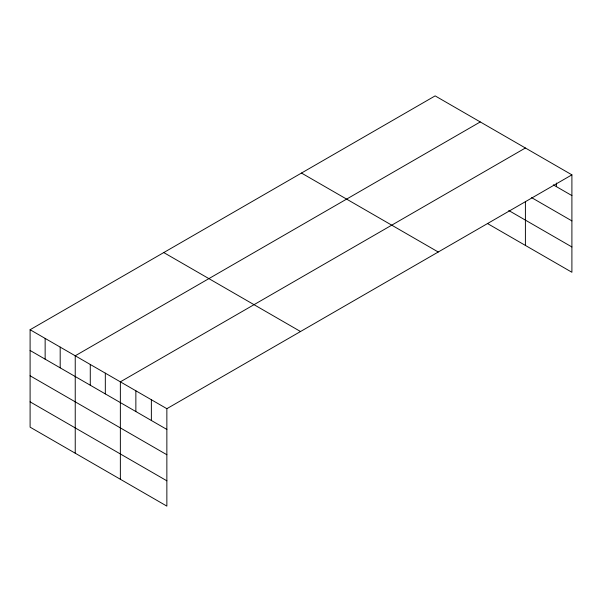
<?xml version="1.0" encoding="UTF-8"?>
<svg xmlns="http://www.w3.org/2000/svg" width="602" height="602" viewBox="0 0 602 602"><rect width="100%" height="100%" fill="white"/><g stroke="black" fill="none" stroke-linecap="round" stroke-linejoin="round"><path stroke-width="0.9" d="M571.9 174.843L166.859 408.69L166.859 506.116L30.1 427.157L30.1 329.73L435.141 95.884L571.9 174.843L571.9 272.27L487.394 223.485M480.268 121.943L75.235 355.79L75.235 453.216M525.403 147.994L120.362 381.841L120.362 479.267M553.298 184.852L571.9 195.59M531.604 197.629L571.9 220.896M508.773 210.519L571.9 246.963M301.474 173.052L438.241 252.012M163.759 252.562L300.526 331.521M30.1 329.73L166.859 408.69M30.1 350.477L166.859 429.437M30.1 375.783L166.859 454.743M30.1 401.85L166.859 480.81M556.398 183.038L556.398 186.643M525.403 201.497L525.403 245.428M151.365 399.743L151.365 420.489M135.864 390.788L135.864 411.542M105.32 373.157L105.32 393.904M90.277 364.473L90.277 385.22M60.185 347.098L60.185 367.852M45.142 338.414L45.142 359.161"/></g></svg>
